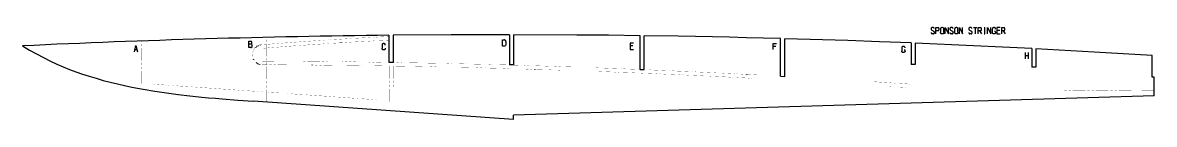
# Model space of a CAD drawing. Header units: inches. Extents: x 12 to 93.9, y 0.3 to 63.4.
# Drawn here: x 28.88 to 62.65, y 37.88 to 40.62 of the extents above; entities that cross this region are included whole.
import ezdxf

# ---------------------------------------------------------------- set-up
doc = ezdxf.new("R2010")
doc.units = ezdxf.units.IN
doc.header["$MEASUREMENT"] = 0

msp = doc.modelspace()

# ---------------------------------------------------------------- hatches: boundary and pattern name
at = {"transparency": 33554559}
for points in [[(36.963, 40.18), (36.963, 40.175), (37.076, 40.184), (37.076, 40.185), (37.075, 40.189)], [(37.136, 40.192), (37.136, 40.19), (37.138, 40.187), (37.2, 40.192), (37.2, 40.197)], [(37.438, 40.214), (37.438, 40.209), (37.76, 40.23), (37.76, 40.232), (37.758, 40.235)], [(37.82, 40.239), (37.821, 40.237), (37.821, 40.234), (37.885, 40.239), (37.883, 40.24), (37.883, 40.244)], [(38.628, 40.289), (38.63, 40.287), (38.63, 40.284), (38.693, 40.289), (38.691, 40.29), (38.691, 40.294)], [(38.628, 40.182), (38.63, 40.179), (38.63, 40.177), (38.693, 40.18), (38.691, 40.182), (38.691, 40.185)], [(38.751, 40.297), (38.751, 40.294), (38.753, 40.292), (38.861, 40.299), (38.861, 40.304)], [(38.751, 40.189), (38.751, 40.187), (38.753, 40.184), (38.868, 40.19), (38.868, 40.195)], [(39.313, 40.22), (39.313, 40.215), (39.34, 40.217), (39.34, 40.219), (39.338, 40.222)], [(39.338, 40.222), (39.34, 40.219), (39.34, 40.217), (39.376, 40.219), (39.376, 40.224)], [(35.746, 39.877), (35.751, 39.877), (35.758, 39.897), (35.755, 39.899), (35.753, 39.899)], [(35.753, 39.899), (35.755, 39.899), (35.758, 39.897), (35.766, 39.919), (35.763, 39.92), (35.761, 39.92)], [(35.761, 39.922), (35.763, 39.92), (35.766, 39.919), (35.775, 39.94), (35.773, 39.942), (35.771, 39.942)], [(35.771, 39.944), (35.773, 39.942), (35.775, 39.94), (35.786, 39.96), (35.785, 39.962), (35.783, 39.964)], [(35.783, 39.964), (35.785, 39.962), (35.786, 39.96), (35.8, 39.98), (35.798, 39.982), (35.796, 39.984)], [(35.796, 39.984), (35.798, 39.982), (35.8, 39.98), (35.815, 39.999), (35.813, 40), (35.81, 40.002)], [(35.81, 40.002), (35.813, 40), (35.815, 39.999), (35.83, 40.015), (35.828, 40.017), (35.826, 40.019)], [(35.826, 40.019), (35.828, 40.017), (35.83, 40.015), (35.846, 40.032), (35.845, 40.034), (35.843, 40.035)], [(35.845, 40.035), (35.845, 40.034), (35.846, 40.032), (35.865, 40.047), (35.865, 40.049), (35.863, 40.05)], [(35.863, 40.05), (35.865, 40.049), (35.865, 40.045), (35.885, 40.059), (35.883, 40.062), (35.881, 40.064)], [(35.881, 40.064), (35.883, 40.062), (35.885, 40.059), (35.905, 40.07), (35.905, 40.074), (35.903, 40.075)], [(35.903, 40.075), (35.905, 40.074), (35.905, 40.07), (35.926, 40.08), (35.925, 40.082), (35.925, 40.085)], [(35.925, 40.085), (35.925, 40.082), (35.926, 40.08), (35.948, 40.089), (35.948, 40.09), (35.946, 40.094)], [(35.946, 40.094), (35.948, 40.09), (35.948, 40.089), (35.971, 40.095), (35.97, 40.097), (35.97, 40.1)], [(35.993, 40.104), (35.993, 40.099), (36.02, 40.102), (36.018, 40.105), (36.018, 40.107)], [(36.018, 40.107), (36.018, 40.105), (36.02, 40.102), (36.393, 40.132), (36.393, 40.137)], [(36.455, 40.14), (36.455, 40.135), (36.518, 40.14), (36.518, 40.144), (36.516, 40.145)], [(36.455, 40.032), (36.455, 40.027), (36.518, 40.032), (36.518, 40.035), (36.516, 40.037)], [(36.578, 40.15), (36.578, 40.149), (36.58, 40.145), (36.641, 40.15), (36.641, 40.155)], [(36.578, 40.042), (36.578, 40.04), (36.58, 40.037), (36.641, 40.042), (36.641, 40.047)], [(36.701, 40.052), (36.701, 40.047), (36.983, 40.069), (36.983, 40.07), (36.981, 40.074)], [(36.981, 40.074), (36.983, 40.07), (36.983, 40.069), (37.076, 40.075), (37.076, 40.077), (37.075, 40.08)], [(37.136, 40.084), (37.136, 40.082), (37.138, 40.079), (37.2, 40.084), (37.2, 40.089)], [(37.453, 40.107), (37.453, 40.102), (37.76, 40.122), (37.76, 40.125), (37.758, 40.127)], [(37.82, 40.13), (37.821, 40.129), (37.821, 40.125), (37.885, 40.13), (37.883, 40.134), (37.883, 40.135)], [(35.743, 39.754), (35.745, 39.755), (35.748, 39.755), (35.746, 39.759), (35.741, 39.759)], [(35.761, 39.69), (35.763, 39.69), (35.766, 39.692), (35.765, 39.697), (35.763, 39.695), (35.76, 39.694)], [(35.771, 39.669), (35.773, 39.67), (35.776, 39.67), (35.766, 39.692), (35.763, 39.69), (35.761, 39.69)], [(35.783, 39.649), (35.785, 39.649), (35.788, 39.65), (35.776, 39.67), (35.773, 39.67), (35.771, 39.669)], [(35.79, 39.639), (35.791, 39.639), (35.793, 39.64), (35.788, 39.65), (35.785, 39.649), (35.783, 39.647)], [(35.845, 39.575), (35.846, 39.579), (35.848, 39.58), (35.833, 39.594), (35.831, 39.592), (35.83, 39.59)], [(35.863, 39.562), (35.865, 39.564), (35.866, 39.565), (35.848, 39.58), (35.846, 39.579), (35.845, 39.575)], [(35.883, 39.549), (35.885, 39.55), (35.886, 39.552), (35.866, 39.565), (35.865, 39.564), (35.863, 39.562)], [(35.903, 39.537), (35.905, 39.539), (35.906, 39.54), (35.886, 39.552), (35.885, 39.55), (35.883, 39.549)], [(35.925, 39.527), (35.926, 39.529), (35.928, 39.532), (35.906, 39.542), (35.905, 39.539), (35.903, 39.537)], [(35.948, 39.519), (35.948, 39.52), (35.95, 39.524), (35.926, 39.532), (35.926, 39.529), (35.925, 39.527)], [(35.97, 39.512), (35.971, 39.515), (35.971, 39.517), (35.95, 39.524), (35.948, 39.52), (35.948, 39.519)], [(35.993, 39.507), (35.995, 39.51), (35.995, 39.512), (35.971, 39.517), (35.971, 39.512)], [(37.178, 39.502), (37.178, 39.497), (37.515, 39.495), (37.516, 39.499), (37.516, 39.5)], [(37.178, 39.502), (37.178, 39.497), (37.515, 39.495), (37.516, 39.499), (37.516, 39.5)], [(37.516, 39.5), (37.516, 39.499), (37.515, 39.495), (37.553, 39.495), (37.553, 39.5)], [(37.516, 39.5), (37.516, 39.499), (37.515, 39.495), (37.553, 39.495), (37.553, 39.5)], [(40.603, 39.459), (40.603, 39.454), (40.976, 39.447), (40.978, 39.45), (40.978, 39.452)], [(40.603, 39.459), (40.603, 39.454), (40.976, 39.447), (40.978, 39.45), (40.978, 39.452)], [(41.04, 39.45), (41.038, 39.449), (41.038, 39.445), (41.101, 39.445), (41.101, 39.447), (41.103, 39.45)], [(41.04, 39.45), (41.038, 39.449), (41.038, 39.445), (41.101, 39.445), (41.101, 39.447), (41.103, 39.45)], [(41.165, 39.449), (41.163, 39.445), (41.163, 39.444), (41.211, 39.442), (41.211, 39.447)], [(41.165, 39.449), (41.163, 39.445), (41.163, 39.444), (41.211, 39.442), (41.211, 39.447)], [(41.211, 39.447), (41.211, 39.442), (41.226, 39.442), (41.226, 39.445), (41.228, 39.447)], [(41.211, 39.447), (41.211, 39.442), (41.226, 39.442), (41.226, 39.445), (41.228, 39.447)], [(45.31, 39.444), (45.31, 39.439), (45.372, 39.437), (45.373, 39.439), (45.373, 39.442)], [(46.08, 39.309), (46.08, 39.304), (46.382, 39.292), (46.383, 39.295), (46.383, 39.297)], [(46.08, 39.309), (46.08, 39.304), (46.382, 39.292), (46.383, 39.295), (46.383, 39.297)], [(46.383, 39.297), (46.383, 39.295), (46.382, 39.292), (46.455, 39.289), (46.455, 39.294)], [(46.383, 39.297), (46.383, 39.295), (46.382, 39.292), (46.455, 39.289), (46.455, 39.294)], [(48.385, 39.322), (48.385, 39.317), (48.44, 39.315), (48.44, 39.317), (48.442, 39.32)], [(48.442, 39.32), (48.44, 39.317), (48.44, 39.315), (48.758, 39.3), (48.76, 39.304), (48.76, 39.305)], [(48.822, 39.304), (48.822, 39.3), (48.82, 39.299), (48.883, 39.295), (48.883, 39.297), (48.885, 39.3)], [(49.255, 39.175), (49.255, 39.172), (49.253, 39.17), (49.317, 39.167), (49.318, 39.169), (49.318, 39.172)], [(49.255, 39.175), (49.255, 39.172), (49.253, 39.17), (49.317, 39.167), (49.318, 39.169), (49.318, 39.172)], [(49.38, 39.169), (49.378, 39.167), (49.378, 39.164), (49.442, 39.16), (49.442, 39.165)], [(49.38, 39.169), (49.378, 39.167), (49.378, 39.164), (49.442, 39.16), (49.442, 39.165)], [(50.19, 39.237), (50.19, 39.235), (50.188, 39.232), (50.252, 39.229), (50.253, 39.232), (50.253, 39.234)], [(50.315, 39.23), (50.313, 39.229), (50.313, 39.225), (50.377, 39.222), (50.377, 39.227)], [(50.478, 39.222), (50.478, 39.22), (50.477, 39.217), (50.812, 39.2), (50.812, 39.205)], [(32.676, 38.937), (32.676, 38.932), (32.738, 38.929), (32.739, 38.93), (32.739, 38.932)], [(32.799, 38.929), (32.798, 38.925), (32.798, 38.924), (33.173, 38.897), (33.173, 38.902)], [(33.359, 38.889), (33.359, 38.884), (33.421, 38.88), (33.423, 38.882), (33.423, 38.885)], [(33.483, 38.88), (33.481, 38.879), (33.481, 38.875), (33.856, 38.85), (33.856, 38.855)], [(34.043, 38.842), (34.043, 38.837), (34.105, 38.832), (34.106, 38.835), (34.106, 38.837)], [(34.166, 38.834), (34.165, 38.83), (34.165, 38.829), (34.54, 38.802), (34.54, 38.807)], [(50.623, 39.107), (50.623, 39.104), (50.622, 39.102), (50.685, 39.099), (50.685, 39.1), (50.687, 39.104)], [(50.623, 39.107), (50.623, 39.104), (50.622, 39.102), (50.685, 39.099), (50.685, 39.1), (50.687, 39.104)], [(54.298, 39.002), (54.297, 38.999), (54.297, 38.997), (54.672, 38.972), (54.672, 38.977)], [(34.726, 38.794), (34.726, 38.789), (34.788, 38.784), (34.79, 38.787), (34.79, 38.789)], [(34.85, 38.785), (34.848, 38.782), (34.848, 38.78), (35.223, 38.754), (35.223, 38.759)], [(35.41, 38.745), (35.41, 38.74), (35.471, 38.737), (35.473, 38.739), (35.473, 38.742)], [(35.533, 38.737), (35.531, 38.735), (35.531, 38.732), (35.906, 38.707), (35.906, 38.712)], [(36.093, 38.699), (36.093, 38.694), (36.155, 38.689), (36.156, 38.692), (36.156, 38.694)], [(36.216, 38.69), (36.215, 38.687), (36.215, 38.685), (36.59, 38.659), (36.59, 38.664)], [(36.776, 38.65), (36.776, 38.645), (36.838, 38.64), (36.84, 38.644), (36.84, 38.645)], [(36.9, 38.642), (36.898, 38.639), (36.898, 38.637), (37.273, 38.61), (37.273, 38.615)], [(37.46, 38.602), (37.46, 38.597), (37.521, 38.594), (37.523, 38.595), (37.523, 38.599)], [(37.583, 38.594), (37.581, 38.592), (37.581, 38.589), (37.956, 38.564), (37.956, 38.569)], [(38.143, 38.555), (38.143, 38.55), (38.205, 38.545), (38.206, 38.549), (38.206, 38.55)], [(38.266, 38.547), (38.265, 38.544), (38.265, 38.542), (38.64, 38.515), (38.64, 38.52)], [(38.826, 38.507), (38.826, 38.502), (38.888, 38.497), (38.89, 38.5), (38.89, 38.502)], [(38.95, 38.499), (38.948, 38.495), (38.948, 38.494), (39.323, 38.467), (39.323, 38.472)], [(39.51, 38.459), (39.51, 38.454), (39.571, 38.45), (39.573, 38.452), (39.573, 38.455)]]:
    msp.add_hatch(color=7, dxfattribs=at).paths.add_polyline_path(points)

# ---------------------------------------------------------------- linework, layer by layer
msp.add_line((51.495, 39.165), (51.62, 39.159))
at = {"color": 7, "lineweight": -3}
for points in [[(55.99, 40.597), (55.987, 40.585)], [(55.987, 40.585), (55.987, 40.57)], [(55.987, 40.57), (55.99, 40.557), (55.997, 40.547), (56.007, 40.54)], [(56.05, 40.617), (56.017, 40.617), (56.005, 40.615), (55.997, 40.609), (55.99, 40.597)], [(56.007, 40.54), (56.065, 40.512)], [(56.077, 40.6), (56.069, 40.61), (56.06, 40.615), (56.05, 40.617)], [(56.082, 40.589), (56.077, 40.6)], [(56.127, 40.617), (56.19, 40.617)], [(56.127, 40.43), (56.127, 40.617)], [(56.19, 40.524), (56.127, 40.524)], [(56.202, 40.614), (56.19, 40.617)], [(56.19, 40.524), (56.202, 40.527)], [(56.213, 40.607), (56.202, 40.614)], [(56.202, 40.527), (56.213, 40.534)], [(56.22, 40.594), (56.213, 40.607)], [(56.213, 40.534), (56.22, 40.547)], [(56.224, 40.579), (56.22, 40.594)], [(56.22, 40.547), (56.224, 40.562)], [(56.224, 40.562), (56.224, 40.579)], [(56.269, 40.585), (56.267, 40.57)], [(56.267, 40.57), (56.267, 40.477)], [(56.273, 40.597), (56.269, 40.585)], [(56.28, 40.609), (56.273, 40.597)], [(56.29, 40.614), (56.28, 40.609)], [(56.302, 40.617), (56.29, 40.614)], [(56.33, 40.617), (56.302, 40.617)], [(56.342, 40.614), (56.33, 40.617)], [(56.352, 40.609), (56.342, 40.614)], [(56.359, 40.597), (56.352, 40.609)], [(56.363, 40.585), (56.359, 40.597)], [(56.365, 40.57), (56.363, 40.585)], [(56.365, 40.477), (56.365, 40.57)], [(56.407, 40.617), (56.505, 40.43)], [(56.407, 40.43), (56.407, 40.617)], [(56.505, 40.43), (56.505, 40.617)], [(56.552, 40.597), (56.548, 40.585)], [(56.548, 40.585), (56.548, 40.57)], [(56.548, 40.57), (56.552, 40.557), (56.558, 40.547), (56.569, 40.54)], [(56.612, 40.617), (56.578, 40.617), (56.567, 40.615), (56.558, 40.609), (56.552, 40.597)], [(56.569, 40.54), (56.627, 40.512)], [(56.638, 40.6), (56.63, 40.61), (56.622, 40.615), (56.612, 40.617)], [(56.644, 40.589), (56.638, 40.6)], [(56.69, 40.585), (56.689, 40.57)], [(56.689, 40.57), (56.689, 40.477)], [(56.695, 40.597), (56.69, 40.585)], [(56.702, 40.609), (56.695, 40.597)], [(56.712, 40.614), (56.702, 40.609)], [(56.724, 40.617), (56.712, 40.614)], [(56.752, 40.617), (56.724, 40.617)], [(56.764, 40.614), (56.752, 40.617)], [(56.773, 40.609), (56.764, 40.614)], [(56.78, 40.597), (56.773, 40.609)], [(56.785, 40.585), (56.78, 40.597)], [(56.787, 40.57), (56.785, 40.585)], [(56.787, 40.477), (56.787, 40.57)], [(56.829, 40.617), (56.927, 40.43)], [(56.829, 40.43), (56.829, 40.617)], [(56.927, 40.43), (56.927, 40.617)], [(57.114, 40.597), (57.11, 40.585)], [(57.11, 40.585), (57.11, 40.57)], [(57.11, 40.57), (57.114, 40.557), (57.12, 40.547), (57.13, 40.54)], [(57.174, 40.617), (57.14, 40.617), (57.129, 40.615), (57.12, 40.609), (57.114, 40.597)], [(57.13, 40.54), (57.189, 40.512)], [(57.2, 40.6), (57.192, 40.61), (57.183, 40.615), (57.174, 40.617)], [(57.205, 40.589), (57.2, 40.6)], [(57.25, 40.617), (57.348, 40.617)], [(57.3, 40.617), (57.3, 40.43)], [(57.39, 40.43), (57.39, 40.617), (57.454, 40.617)], [(57.454, 40.524), (57.39, 40.524)], [(57.43, 40.524), (57.489, 40.43)], [(57.467, 40.614), (57.454, 40.617)], [(57.454, 40.524), (57.467, 40.527)], [(57.477, 40.607), (57.467, 40.614)], [(57.467, 40.527), (57.477, 40.534)], [(57.485, 40.594), (57.477, 40.607)], [(57.477, 40.534), (57.485, 40.547)], [(57.489, 40.579), (57.485, 40.594)], [(57.485, 40.547), (57.489, 40.562)], [(57.489, 40.562), (57.489, 40.579)], [(57.572, 40.617), (57.589, 40.617)], [(57.58, 40.617), (57.58, 40.43)], [(57.672, 40.617), (57.77, 40.43)], [(57.672, 40.43), (57.672, 40.617)], [(57.77, 40.43), (57.77, 40.617)], [(57.814, 40.585), (57.812, 40.57)], [(57.812, 40.57), (57.812, 40.477)], [(57.818, 40.597), (57.814, 40.585)], [(57.825, 40.609), (57.818, 40.597)], [(57.835, 40.614), (57.825, 40.609)], [(57.847, 40.617), (57.835, 40.614)], [(57.875, 40.617), (57.847, 40.617)], [(57.887, 40.614), (57.875, 40.617)], [(57.897, 40.609), (57.887, 40.614)], [(57.904, 40.597), (57.897, 40.609)], [(57.908, 40.585), (57.904, 40.597)], [(57.91, 40.57), (57.908, 40.585)], [(57.952, 40.617), (57.952, 40.43)], [(58.05, 40.617), (57.952, 40.617)], [(58.037, 40.535), (57.952, 40.535)], [(58.093, 40.43), (58.093, 40.617), (58.157, 40.617)], [(58.157, 40.524), (58.093, 40.524)], [(58.132, 40.524), (58.192, 40.43)], [(58.168, 40.614), (58.157, 40.617)], [(58.157, 40.524), (58.168, 40.527)], [(58.179, 40.607), (58.168, 40.614)], [(58.168, 40.527), (58.179, 40.534)], [(58.187, 40.594), (58.179, 40.607)], [(58.179, 40.534), (58.187, 40.547)], [(58.19, 40.579), (58.187, 40.594)], [(58.187, 40.547), (58.19, 40.562)], [(58.19, 40.562), (58.19, 40.579)], [(35.635, 40.207), (35.693, 40.207)], [(35.635, 40.019), (35.635, 40.207)], [(35.703, 40.204), (35.693, 40.207)], [(35.713, 40.197), (35.703, 40.204)], [(35.72, 40.185), (35.713, 40.197)], [(35.723, 40.172), (35.72, 40.185)], [(39.811, 40.387), (39.811, 39.579)], [(43.406, 40.404), (42.538, 40.404), (41.67, 40.4), (39.935, 40.387)], [(39.935, 40.387), (39.935, 39.579)], [(43.2, 40.252), (43.263, 40.252)], [(43.2, 40.065), (43.2, 40.252)], [(43.273, 40.25), (43.263, 40.252)], [(43.283, 40.244), (43.273, 40.25)], [(43.291, 40.234), (43.283, 40.244)], [(43.296, 40.22), (43.291, 40.234)], [(43.298, 40.205), (43.296, 40.22)], [(43.298, 40.205), (43.298, 40.112)], [(43.406, 40.404), (43.406, 39.5)], [(47.302, 40.375), (46.358, 40.387), (45.413, 40.395), (43.531, 40.404)], [(43.531, 40.404), (43.531, 39.5)], [(47.302, 39.367), (47.302, 40.375)], [(51.495, 40.289), (50.987, 40.302), (50.478, 40.315), (49.97, 40.327), (49.462, 40.339), (48.953, 40.349), (48.445, 40.357), (47.427, 40.374)], [(47.427, 39.362), (47.427, 40.374)], [(51.495, 39.165), (51.495, 40.289)], [(55.39, 40.157), (54.449, 40.194), (53.505, 40.227), (51.62, 40.285)], [(51.62, 39.159), (51.62, 40.285)], [(55.987, 40.472), (55.989, 40.459), (55.994, 40.447), (56.002, 40.437), (56.01, 40.432), (56.022, 40.43)], [(56.055, 40.43), (56.022, 40.43)], [(56.055, 40.43), (56.065, 40.432), (56.073, 40.439), (56.082, 40.45), (56.085, 40.464)], [(56.085, 40.48), (56.082, 40.494), (56.073, 40.504), (56.065, 40.512)], [(56.085, 40.464), (56.085, 40.48)], [(56.269, 40.462), (56.267, 40.477)], [(56.273, 40.45), (56.269, 40.462)], [(56.28, 40.439), (56.273, 40.45)], [(56.29, 40.434), (56.28, 40.439)], [(56.302, 40.43), (56.29, 40.434)], [(56.33, 40.43), (56.302, 40.43)], [(56.342, 40.434), (56.33, 40.43)], [(56.352, 40.439), (56.342, 40.434)], [(56.359, 40.45), (56.352, 40.439)], [(56.363, 40.462), (56.359, 40.45)], [(56.365, 40.477), (56.363, 40.462)], [(56.548, 40.472), (56.55, 40.459), (56.555, 40.447), (56.563, 40.437), (56.572, 40.432), (56.584, 40.43)], [(56.617, 40.43), (56.584, 40.43)], [(56.617, 40.43), (56.627, 40.432), (56.635, 40.439), (56.644, 40.45), (56.647, 40.464)], [(56.647, 40.48), (56.644, 40.494), (56.635, 40.504), (56.627, 40.512)], [(56.647, 40.464), (56.647, 40.48)], [(56.69, 40.462), (56.689, 40.477)], [(56.695, 40.45), (56.69, 40.462)], [(56.702, 40.439), (56.695, 40.45)], [(56.712, 40.434), (56.702, 40.439)], [(56.724, 40.43), (56.712, 40.434)], [(56.752, 40.43), (56.724, 40.43)], [(56.764, 40.434), (56.752, 40.43)], [(56.773, 40.439), (56.764, 40.434)], [(56.78, 40.45), (56.773, 40.439)], [(56.785, 40.462), (56.78, 40.45)], [(56.787, 40.477), (56.785, 40.462)], [(57.11, 40.472), (57.112, 40.459), (57.119, 40.447), (57.125, 40.437), (57.135, 40.432), (57.145, 40.43)], [(57.179, 40.43), (57.145, 40.43)], [(57.179, 40.43), (57.189, 40.432), (57.197, 40.439), (57.205, 40.45), (57.209, 40.464)], [(57.209, 40.48), (57.205, 40.494), (57.197, 40.504), (57.189, 40.512)], [(57.209, 40.464), (57.209, 40.48)], [(57.572, 40.43), (57.589, 40.43)], [(57.814, 40.462), (57.812, 40.477)], [(57.818, 40.45), (57.814, 40.462)], [(57.825, 40.439), (57.818, 40.45)], [(57.835, 40.434), (57.825, 40.439)], [(57.847, 40.43), (57.835, 40.434)], [(57.875, 40.43), (57.847, 40.43)], [(57.887, 40.434), (57.875, 40.43)], [(57.91, 40.5), (57.878, 40.5)], [(57.897, 40.439), (57.887, 40.434)], [(57.904, 40.45), (57.897, 40.439)], [(57.908, 40.462), (57.904, 40.45)], [(57.91, 40.477), (57.908, 40.462)], [(57.91, 40.477), (57.91, 40.5)], [(57.952, 40.43), (58.05, 40.43)], [(28.883, 40.072), (29.086, 39.947), (29.293, 39.83), (29.503, 39.719), (29.716, 39.614), (29.903, 39.529), (30.091, 39.447), (30.281, 39.37), (30.474, 39.299), (30.668, 39.23), (30.864, 39.165), (31.073, 39.102), (31.284, 39.042), (31.496, 38.987), (31.709, 38.934), (31.926, 38.885), (32.143, 38.839), (32.483, 38.775), (32.828, 38.717), (33.173, 38.665), (33.523, 38.62), (33.873, 38.579), (34.225, 38.542), (34.428, 38.524), (34.633, 38.505), (34.838, 38.489), (35.303, 38.452), (35.768, 38.419)], [(32.216, 39.895), (32.264, 40.084), (32.314, 39.895)], [(32.299, 39.952), (32.231, 39.952)], [(35.693, 40.124), (35.635, 40.124)], [(35.693, 40.019), (35.635, 40.019)], [(35.693, 40.124), (35.703, 40.129)], [(35.706, 40.12), (35.693, 40.124)], [(35.693, 40.019), (35.706, 40.022)], [(35.703, 40.129), (35.713, 40.135)], [(35.718, 40.112), (35.706, 40.12)], [(35.706, 40.022), (35.718, 40.03)], [(35.713, 40.135), (35.72, 40.145)], [(35.728, 40.097), (35.718, 40.112)], [(35.718, 40.03), (35.728, 40.045)], [(35.72, 40.145), (35.723, 40.159)], [(35.723, 40.159), (35.723, 40.172)], [(35.731, 40.08), (35.728, 40.097)], [(35.728, 40.045), (35.731, 40.062)], [(35.731, 40.062), (35.731, 40.08)], [(39.606, 40.105), (39.605, 40.092)], [(39.605, 40.092), (39.605, 39.999)], [(39.606, 39.984), (39.605, 39.999)], [(39.611, 40.119), (39.606, 40.105)], [(39.611, 39.97), (39.606, 39.984)], [(39.618, 40.129), (39.611, 40.119)], [(39.618, 39.96), (39.611, 39.97)], [(39.628, 40.135), (39.618, 40.129)], [(39.628, 39.954), (39.618, 39.96)], [(39.638, 40.139), (39.628, 40.135)], [(39.638, 39.952), (39.628, 39.954)], [(39.67, 40.139), (39.638, 40.139)], [(39.67, 39.952), (39.638, 39.952)], [(39.68, 40.135), (39.67, 40.139)], [(39.68, 39.954), (39.67, 39.952)], [(39.69, 40.129), (39.68, 40.135)], [(39.69, 39.96), (39.68, 39.954)], [(39.696, 40.119), (39.69, 40.129)], [(39.696, 39.97), (39.69, 39.96)], [(39.701, 40.105), (39.696, 40.119)], [(39.701, 39.984), (39.696, 39.97)], [(39.703, 40.092), (39.701, 40.105)], [(39.703, 39.999), (39.701, 39.984)], [(43.263, 40.065), (43.2, 40.065)], [(43.273, 40.067), (43.263, 40.065)], [(43.283, 40.074), (43.273, 40.067)], [(43.291, 40.084), (43.283, 40.074)], [(43.296, 40.099), (43.291, 40.084)], [(43.298, 40.112), (43.296, 40.099)], [(47.008, 40.155), (47.008, 39.967)], [(47.107, 40.155), (47.008, 40.155)], [(47.092, 40.074), (47.008, 40.074)], [(47.008, 39.967), (47.107, 39.967)], [(51.272, 40.145), (51.37, 40.145)], [(51.272, 39.959), (51.272, 40.145)], [(51.272, 40.064), (51.355, 40.064)], [(55.114, 40.022), (55.112, 40.009)], [(55.112, 40.009), (55.112, 39.915)], [(55.114, 39.9), (55.112, 39.915)], [(55.118, 40.035), (55.114, 40.022)], [(55.118, 39.889), (55.114, 39.9)], [(55.125, 40.047), (55.118, 40.035)], [(55.125, 39.877), (55.118, 39.889)], [(55.135, 40.052), (55.125, 40.047)], [(55.135, 39.872), (55.125, 39.877)], [(55.147, 40.055), (55.135, 40.052)], [(55.147, 39.869), (55.135, 39.872)], [(55.175, 40.055), (55.147, 40.055)], [(55.175, 39.869), (55.147, 39.869)], [(55.189, 40.052), (55.175, 40.055)], [(55.189, 39.872), (55.175, 39.869)], [(55.21, 39.939), (55.178, 39.939)], [(55.197, 40.047), (55.189, 40.052)], [(55.197, 39.877), (55.189, 39.872)], [(55.205, 40.035), (55.197, 40.047)], [(55.205, 39.889), (55.197, 39.877)], [(55.208, 40.022), (55.205, 40.035)], [(55.208, 39.9), (55.205, 39.889)], [(55.21, 40.009), (55.208, 40.022)], [(55.21, 39.915), (55.208, 39.9)], [(55.21, 39.915), (55.21, 39.939)], [(55.39, 40.157), (55.39, 39.517)], [(58.987, 39.99), (58.119, 40.034), (57.252, 40.075), (55.515, 40.152)], [(55.515, 40.152), (55.515, 39.517)], [(58.795, 39.869), (58.795, 39.68)], [(58.894, 39.68), (58.894, 39.869)], [(58.987, 39.99), (58.987, 39.432)], [(62.582, 39.782), (61.714, 39.835), (60.847, 39.887), (59.112, 39.984)], [(59.112, 39.984), (59.112, 39.432)], [(39.935, 39.579), (39.811, 39.579)], [(55.515, 39.517), (55.39, 39.517)], [(58.894, 39.775), (58.795, 39.775)], [(62.582, 39.134), (62.582, 39.782)], [(43.531, 39.5), (43.406, 39.5)], [(47.302, 39.367), (47.427, 39.362)], [(59.112, 39.432), (58.987, 39.432)], [(62.644, 39.134), (62.582, 39.134)], [(62.644, 38.58), (62.644, 39.134)], [(62.644, 38.58), (43.531, 37.997)], [(43.531, 37.875), (35.768, 38.419)], [(43.531, 37.875), (43.531, 37.997)]]:
    msp.add_lwpolyline(points, dxfattribs=at)
for points in [[(36.963, 40.18), (36.963, 40.177)], [(37.438, 40.214), (37.438, 40.21)], [(38.386, 40.275), (38.386, 40.272)], [(38.861, 40.304), (38.861, 40.3)], [(38.868, 40.195), (38.868, 40.194)], [(39.336, 40.329), (39.336, 40.327)], [(39.338, 40.222), (39.338, 40.222), (39.34, 40.219)], [(35.753, 39.899), (35.755, 39.899)], [(35.783, 39.964), (35.783, 39.964), (35.785, 39.962)], [(35.796, 39.984), (35.796, 39.984), (35.798, 39.982)], [(35.81, 40.002), (35.81, 40.002), (35.813, 40)], [(35.826, 40.019), (35.826, 40.019), (35.828, 40.017)], [(35.863, 40.05), (35.863, 40.05), (35.865, 40.049)], [(35.881, 40.064), (35.881, 40.064), (35.883, 40.062)], [(35.903, 40.075), (35.903, 40.075), (35.905, 40.074)], [(35.925, 40.085), (35.925, 40.082)], [(35.946, 40.094), (35.946, 40.094), (35.948, 40.09)], [(35.97, 40.1), (35.97, 40.097)], [(35.993, 40.104), (35.993, 40.102)], [(36.981, 40.074), (36.981, 40.074), (36.983, 40.07)], [(37.453, 40.107), (37.453, 40.104)], [(38.396, 40.167), (38.396, 40.165)], [(35.738, 39.805), (35.741, 39.805)], [(35.74, 39.782), (35.741, 39.782)], [(35.741, 39.759), (35.745, 39.759)], [(35.761, 39.69), (35.763, 39.69)], [(35.771, 39.669), (35.771, 39.669), (35.773, 39.67)], [(35.845, 39.575), (35.845, 39.575), (35.846, 39.579)], [(35.863, 39.562), (35.863, 39.562), (35.865, 39.564)], [(35.883, 39.549), (35.883, 39.549), (35.885, 39.55)], [(35.903, 39.537), (35.903, 39.537), (35.905, 39.539)], [(35.925, 39.527), (35.925, 39.527), (35.926, 39.529)], [(35.948, 39.519), (35.948, 39.52)], [(38.866, 39.594), (38.866, 39.592)], [(41.67, 39.545), (41.67, 39.544)], [(42.538, 39.525), (42.538, 39.524)], [(37.516, 39.5), (37.516, 39.499)], [(37.516, 39.5), (37.516, 39.499)], [(38.993, 39.485), (38.993, 39.482)], [(38.993, 39.485), (38.993, 39.482)], [(41.211, 39.447), (41.211, 39.445)], [(41.211, 39.447), (41.211, 39.445)], [(42.688, 39.414), (42.688, 39.412)], [(42.688, 39.414), (42.688, 39.412)], [(43.428, 39.394), (43.428, 39.392)], [(43.428, 39.394), (43.428, 39.392)], [(44.167, 39.372), (44.167, 39.37)], [(44.167, 39.372), (44.167, 39.37)], [(44.905, 39.349), (44.905, 39.347)], [(44.905, 39.349), (44.905, 39.347)], [(46.358, 39.405), (46.358, 39.404)], [(46.383, 39.297), (46.383, 39.295)], [(46.383, 39.297), (46.383, 39.295)], [(47.122, 39.269), (47.122, 39.265)], [(47.122, 39.269), (47.122, 39.265)], [(48.442, 39.32), (48.442, 39.32), (48.44, 39.317)], [(48.598, 39.205), (48.598, 39.202)], [(48.598, 39.205), (48.598, 39.202)], [(48.95, 39.295), (48.95, 39.297), (48.95, 39.297)], [(49.968, 39.249), (49.968, 39.245)], [(50.478, 39.222), (50.478, 39.22)], [(50.075, 39.135), (50.075, 39.132)], [(50.075, 39.135), (50.075, 39.132)]]:
    msp.add_lwpolyline(points, close=True, dxfattribs=at)
msp.add_arc((43.089, -263.058), 303.462, 90.61879, 92.68317, dxfattribs=at)
at = {"color": 7, "lineweight": -3, "transparency": 33554559}
for points in [[(32.431, 40.224), (32.426, 40.224), (32.431, 40.189), (32.426, 40.189)], [(32.554, 40.224), (32.549, 40.224), (32.554, 40.189), (32.549, 40.189)], [(36.026, 40.327), (36.021, 40.327), (36.026, 40.322), (36.021, 40.322)], [(36.026, 40.26), (36.021, 40.26), (36.026, 40.197), (36.021, 40.197)], [(36.151, 40.327), (36.146, 40.327), (36.151, 40.322), (36.146, 40.322)], [(36.151, 40.26), (36.146, 40.26), (36.151, 40.197), (36.146, 40.197)], [(36.701, 40.16), (36.701, 40.155), (36.963, 40.18), (36.963, 40.175)], [(37.261, 40.202), (37.261, 40.197), (37.325, 40.205), (37.325, 40.2)], [(37.385, 40.21), (37.385, 40.205), (37.438, 40.214), (37.438, 40.209)], [(37.945, 40.247), (37.945, 40.242), (38.008, 40.252), (38.008, 40.247)], [(38.068, 40.255), (38.068, 40.25), (38.386, 40.275), (38.386, 40.27)], [(38.386, 40.275), (38.386, 40.27), (38.443, 40.279), (38.443, 40.274)], [(38.505, 40.282), (38.505, 40.277), (38.568, 40.285), (38.568, 40.28)], [(38.861, 40.304), (38.861, 40.299), (39.126, 40.317), (39.126, 40.312)], [(38.868, 40.195), (38.868, 40.19), (39.126, 40.21), (39.126, 40.205)], [(39.188, 40.32), (39.188, 40.315), (39.251, 40.325), (39.251, 40.32)], [(39.188, 40.214), (39.188, 40.209), (39.251, 40.217), (39.251, 40.212)], [(39.313, 40.329), (39.313, 40.324), (39.336, 40.329), (39.336, 40.324)], [(39.336, 40.329), (39.336, 40.324), (39.376, 40.332), (39.376, 40.327)], [(39.436, 40.334), (39.436, 40.329), (39.813, 40.354), (39.813, 40.349)], [(39.436, 40.227), (39.436, 40.222), (39.813, 40.245), (39.813, 40.24)], [(32.431, 40.127), (32.426, 40.127), (32.431, 40.064), (32.426, 40.064)], [(32.431, 40.004), (32.426, 40.004), (32.431, 39.629), (32.426, 39.629)], [(32.554, 40.127), (32.549, 40.127), (32.554, 40.064), (32.549, 40.064)], [(32.554, 40.004), (32.549, 40.004), (32.554, 39.629), (32.549, 39.629)], [(35.761, 39.92), (35.761, 39.922), (35.763, 39.92), (35.761, 39.922)], [(35.771, 39.942), (35.771, 39.944), (35.773, 39.942)], [(35.843, 40.035), (35.845, 40.035), (35.845, 40.034)], [(35.97, 40.1), (35.97, 40.095), (35.993, 40.104), (35.993, 40.1)], [(36.013, 40.107), (36.015, 40.102), (36.016, 40.107), (36.016, 40.102)], [(36.026, 40.137), (36.021, 40.137), (36.026, 39.762), (36.021, 39.762)], [(36.038, 40), (36.038, 39.995), (36.393, 40.029), (36.393, 40.024)], [(36.151, 40.137), (36.146, 40.137), (36.151, 39.762), (36.146, 39.762)], [(37.261, 40.094), (37.261, 40.089), (37.325, 40.097), (37.325, 40.092)], [(37.385, 40.102), (37.385, 40.097), (37.453, 40.107), (37.453, 40.102)], [(37.945, 40.139), (37.945, 40.134), (38.008, 40.144), (38.008, 40.139)], [(38.068, 40.147), (38.068, 40.142), (38.396, 40.167), (38.396, 40.162)], [(38.396, 40.167), (38.396, 40.162), (38.443, 40.17), (38.443, 40.165)], [(38.505, 40.174), (38.505, 40.169), (38.568, 40.177), (38.568, 40.172)], [(32.431, 39.567), (32.426, 39.567), (32.431, 39.504), (32.426, 39.504)], [(32.554, 39.567), (32.549, 39.567), (32.554, 39.504), (32.549, 39.504)], [(35.738, 39.805), (35.743, 39.805), (35.738, 39.817), (35.743, 39.817)], [(35.74, 39.782), (35.745, 39.782), (35.738, 39.805), (35.743, 39.805)], [(35.741, 39.759), (35.746, 39.759), (35.74, 39.782), (35.745, 39.782)], [(35.783, 39.647), (35.783, 39.649), (35.785, 39.649)], [(35.971, 39.512), (35.97, 39.512), (35.971, 39.515)], [(35.995, 39.507), (35.993, 39.507), (35.995, 39.51)], [(36.041, 39.504), (36.041, 39.509), (35.995, 39.507), (35.995, 39.512)], [(36.026, 39.7), (36.021, 39.7), (36.026, 39.637), (36.021, 39.637)], [(36.026, 39.575), (36.021, 39.575), (36.026, 39.512), (36.021, 39.512)], [(36.036, 39.509), (36.036, 39.504), (36.183, 39.509), (36.183, 39.504)], [(36.036, 39.509), (36.036, 39.504), (36.183, 39.509), (36.183, 39.504)], [(36.038, 39.617), (36.038, 39.612), (36.386, 39.615), (36.386, 39.61)], [(36.151, 39.7), (36.146, 39.7), (36.151, 39.637), (36.146, 39.637)], [(36.151, 39.575), (36.146, 39.575), (36.151, 39.512), (36.146, 39.512)], [(36.245, 39.509), (36.245, 39.504), (36.308, 39.507), (36.308, 39.502)], [(36.245, 39.509), (36.245, 39.504), (36.308, 39.507), (36.308, 39.502)], [(36.37, 39.507), (36.37, 39.502), (36.433, 39.507), (36.433, 39.502)], [(36.37, 39.507), (36.37, 39.502), (36.433, 39.507), (36.433, 39.502)], [(36.448, 39.614), (36.448, 39.609), (36.511, 39.614), (36.511, 39.609)], [(36.493, 39.507), (36.493, 39.502), (36.868, 39.504), (36.868, 39.499)], [(36.493, 39.507), (36.493, 39.502), (36.868, 39.504), (36.868, 39.499)], [(36.573, 39.614), (36.573, 39.609), (36.636, 39.614), (36.636, 39.609)], [(36.696, 39.612), (36.696, 39.607), (37.071, 39.61), (37.071, 39.605)], [(37.133, 39.61), (37.133, 39.605), (37.196, 39.61), (37.196, 39.605)], [(37.258, 39.609), (37.258, 39.604), (37.321, 39.609), (37.321, 39.604)], [(37.381, 39.609), (37.381, 39.604), (37.756, 39.605), (37.756, 39.6)], [(37.818, 39.605), (37.818, 39.6), (37.881, 39.605), (37.881, 39.6)], [(37.943, 39.605), (37.943, 39.6), (38.006, 39.604), (38.006, 39.599)], [(38.066, 39.604), (38.066, 39.599), (38.441, 39.599), (38.441, 39.594)], [(38.503, 39.599), (38.503, 39.594), (38.566, 39.597), (38.566, 39.592)], [(38.628, 39.597), (38.628, 39.592), (38.691, 39.597), (38.691, 39.592)], [(38.751, 39.595), (38.751, 39.59), (38.866, 39.594), (38.866, 39.589)], [(38.866, 39.594), (38.866, 39.589), (39.126, 39.59), (39.126, 39.585)], [(39.188, 39.59), (39.188, 39.585), (39.251, 39.589), (39.251, 39.584)], [(39.313, 39.589), (39.313, 39.584), (39.376, 39.587), (39.376, 39.582)], [(39.436, 39.587), (39.436, 39.582), (39.813, 39.58), (39.813, 39.575)], [(39.933, 39.579), (39.933, 39.574), (39.981, 39.579), (39.981, 39.574)], [(40.043, 39.577), (40.043, 39.572), (40.106, 39.575), (40.106, 39.57)], [(40.168, 39.575), (40.168, 39.57), (40.231, 39.574), (40.231, 39.569)], [(40.291, 39.572), (40.291, 39.567), (40.666, 39.565), (40.666, 39.56)], [(40.728, 39.564), (40.728, 39.559), (40.791, 39.562), (40.791, 39.557)], [(40.853, 39.562), (40.853, 39.557), (40.916, 39.56), (40.916, 39.555)], [(40.976, 39.559), (40.976, 39.554), (41.351, 39.552), (41.351, 39.547)], [(41.413, 39.55), (41.413, 39.545), (41.476, 39.55), (41.476, 39.545)], [(41.538, 39.549), (41.538, 39.544), (41.601, 39.547), (41.601, 39.542)], [(41.661, 39.545), (41.661, 39.54), (41.67, 39.545), (41.67, 39.54)], [(41.67, 39.545), (41.67, 39.54), (42.036, 39.537), (42.036, 39.532)], [(42.098, 39.535), (42.098, 39.53), (42.161, 39.534), (42.161, 39.529)], [(42.223, 39.534), (42.223, 39.529), (42.286, 39.532), (42.286, 39.527)], [(42.346, 39.53), (42.346, 39.525), (42.538, 39.525), (42.538, 39.52)], [(42.538, 39.525), (42.538, 39.52), (42.721, 39.52), (42.721, 39.515)], [(42.783, 39.519), (42.783, 39.514), (42.846, 39.517), (42.846, 39.512)], [(42.908, 39.515), (42.908, 39.51), (42.971, 39.514), (42.971, 39.509)], [(43.031, 39.512), (43.031, 39.507), (43.408, 39.502), (43.408, 39.497)], [(32.431, 39.442), (32.426, 39.442), (32.431, 39.379), (32.426, 39.379)], [(32.431, 39.319), (32.426, 39.319), (32.431, 38.94), (32.426, 38.94)], [(32.554, 39.442), (32.549, 39.442), (32.554, 39.379), (32.549, 39.379)], [(32.554, 39.319), (32.549, 39.319), (32.554, 38.94), (32.549, 38.94)], [(36.026, 39.452), (36.021, 39.452), (36.026, 39.077), (36.021, 39.077)], [(36.151, 39.452), (36.146, 39.452), (36.151, 39.077), (36.146, 39.077)], [(36.93, 39.504), (36.93, 39.499), (36.993, 39.504), (36.993, 39.499)], [(36.93, 39.504), (36.93, 39.499), (36.993, 39.504), (36.993, 39.499)], [(37.055, 39.504), (37.055, 39.499), (37.118, 39.504), (37.118, 39.499)], [(37.055, 39.504), (37.055, 39.499), (37.118, 39.504), (37.118, 39.499)], [(37.615, 39.5), (37.615, 39.495), (37.678, 39.499), (37.678, 39.494)], [(37.615, 39.5), (37.615, 39.495), (37.678, 39.499), (37.678, 39.494)], [(37.74, 39.499), (37.74, 39.494), (37.803, 39.499), (37.803, 39.494)], [(37.74, 39.499), (37.74, 39.494), (37.803, 39.499), (37.803, 39.494)], [(37.863, 39.497), (37.863, 39.492), (38.238, 39.494), (38.238, 39.489)], [(37.863, 39.497), (37.863, 39.492), (38.238, 39.494), (38.238, 39.489)], [(38.3, 39.494), (38.3, 39.489), (38.363, 39.492), (38.363, 39.487)], [(38.3, 39.494), (38.3, 39.489), (38.363, 39.492), (38.363, 39.487)], [(38.425, 39.492), (38.425, 39.487), (38.488, 39.49), (38.488, 39.485)], [(38.425, 39.492), (38.425, 39.487), (38.488, 39.49), (38.488, 39.485)], [(38.548, 39.49), (38.548, 39.485), (38.923, 39.485), (38.923, 39.48)], [(38.548, 39.49), (38.548, 39.485), (38.923, 39.485), (38.923, 39.48)], [(38.985, 39.485), (38.985, 39.48), (38.993, 39.485), (38.993, 39.48)], [(38.985, 39.485), (38.985, 39.48), (38.993, 39.485), (38.993, 39.48)], [(38.993, 39.485), (38.993, 39.48), (39.048, 39.484), (39.048, 39.479)], [(38.993, 39.485), (38.993, 39.48), (39.048, 39.484), (39.048, 39.479)], [(39.11, 39.484), (39.11, 39.479), (39.173, 39.482), (39.173, 39.477)], [(39.11, 39.484), (39.11, 39.479), (39.173, 39.482), (39.173, 39.477)], [(39.233, 39.482), (39.233, 39.477), (39.608, 39.477), (39.608, 39.472)], [(39.233, 39.482), (39.233, 39.477), (39.608, 39.477), (39.608, 39.472)], [(39.67, 39.475), (39.67, 39.47), (39.733, 39.474), (39.733, 39.469)], [(39.67, 39.475), (39.67, 39.47), (39.733, 39.474), (39.733, 39.469)], [(39.795, 39.474), (39.795, 39.469), (39.858, 39.472), (39.858, 39.467)], [(39.795, 39.474), (39.795, 39.469), (39.858, 39.472), (39.858, 39.467)], [(39.825, 39.095), (39.83, 39.095), (39.825, 39.474), (39.83, 39.474)], [(39.918, 39.472), (39.918, 39.467), (40.293, 39.465), (40.293, 39.46)], [(39.918, 39.472), (39.918, 39.467), (40.293, 39.465), (40.293, 39.46)], [(39.933, 39.094), (39.938, 39.094), (39.933, 39.47), (39.938, 39.47)], [(40.355, 39.464), (40.355, 39.459), (40.418, 39.464), (40.418, 39.459)], [(40.355, 39.464), (40.355, 39.459), (40.418, 39.464), (40.418, 39.459)], [(40.48, 39.462), (40.48, 39.457), (40.543, 39.46), (40.543, 39.455)], [(40.48, 39.462), (40.48, 39.457), (40.543, 39.46), (40.543, 39.455)], [(41.848, 39.434), (41.848, 39.429), (41.911, 39.432), (41.911, 39.427)], [(41.848, 39.434), (41.848, 39.429), (41.911, 39.432), (41.911, 39.427)], [(41.971, 39.43), (41.971, 39.425), (42.346, 39.422), (42.346, 39.417)], [(41.971, 39.43), (41.971, 39.425), (42.346, 39.422), (42.346, 39.417)], [(42.408, 39.42), (42.408, 39.415), (42.471, 39.419), (42.471, 39.414)], [(42.408, 39.42), (42.408, 39.415), (42.471, 39.419), (42.471, 39.414)], [(42.533, 39.417), (42.533, 39.412), (42.596, 39.415), (42.596, 39.41)], [(42.533, 39.417), (42.533, 39.412), (42.596, 39.415), (42.596, 39.41)], [(42.656, 39.415), (42.656, 39.41), (42.688, 39.414), (42.688, 39.409)], [(42.656, 39.415), (42.656, 39.41), (42.688, 39.414), (42.688, 39.409)], [(42.688, 39.414), (42.688, 39.409), (43.031, 39.405), (43.031, 39.4)], [(42.688, 39.414), (42.688, 39.409), (43.031, 39.405), (43.031, 39.4)], [(43.093, 39.404), (43.093, 39.399), (43.156, 39.402), (43.156, 39.397)], [(43.093, 39.404), (43.093, 39.399), (43.156, 39.402), (43.156, 39.397)], [(43.218, 39.4), (43.218, 39.395), (43.281, 39.399), (43.281, 39.394)], [(43.218, 39.4), (43.218, 39.395), (43.281, 39.399), (43.281, 39.394)], [(43.341, 39.397), (43.341, 39.392), (43.428, 39.394), (43.428, 39.389)], [(43.341, 39.397), (43.341, 39.392), (43.428, 39.394), (43.428, 39.389)], [(43.528, 39.499), (43.528, 39.494), (43.878, 39.489), (43.878, 39.484)], [(43.903, 39.38), (43.903, 39.375), (43.966, 39.379), (43.966, 39.374)], [(43.903, 39.38), (43.903, 39.375), (43.966, 39.379), (43.966, 39.374)], [(43.94, 39.487), (43.94, 39.482), (44.003, 39.484), (44.003, 39.479)], [(44.026, 39.377), (44.026, 39.372), (44.167, 39.372), (44.167, 39.367)], [(44.026, 39.377), (44.026, 39.372), (44.167, 39.372), (44.167, 39.367)], [(44.065, 39.482), (44.065, 39.477), (44.128, 39.48), (44.128, 39.475)], [(44.167, 39.372), (44.167, 39.367), (44.401, 39.365), (44.401, 39.36)], [(44.167, 39.372), (44.167, 39.367), (44.401, 39.365), (44.401, 39.36)], [(44.188, 39.479), (44.188, 39.474), (44.563, 39.467), (44.563, 39.462)], [(44.463, 39.364), (44.463, 39.359), (44.526, 39.362), (44.526, 39.357)], [(44.463, 39.364), (44.463, 39.359), (44.526, 39.362), (44.526, 39.357)], [(44.588, 39.359), (44.588, 39.354), (44.652, 39.357), (44.652, 39.352)], [(44.588, 39.359), (44.588, 39.354), (44.652, 39.357), (44.652, 39.352)], [(44.625, 39.465), (44.625, 39.46), (44.688, 39.464), (44.688, 39.459)], [(44.711, 39.355), (44.711, 39.35), (44.905, 39.349), (44.905, 39.344)], [(44.711, 39.355), (44.711, 39.35), (44.905, 39.349), (44.905, 39.344)], [(44.75, 39.46), (44.75, 39.455), (44.813, 39.459), (44.813, 39.454)], [(44.873, 39.457), (44.873, 39.452), (45.248, 39.445), (45.248, 39.44)], [(45.993, 39.419), (45.993, 39.414), (46.057, 39.417), (46.057, 39.412)], [(46.118, 39.415), (46.118, 39.41), (46.182, 39.412), (46.182, 39.407)], [(46.242, 39.41), (46.242, 39.405), (46.358, 39.405), (46.358, 39.4)], [(46.358, 39.405), (46.358, 39.4), (46.617, 39.395), (46.617, 39.39)], [(46.517, 39.292), (46.517, 39.287), (46.58, 39.289), (46.58, 39.284)], [(46.517, 39.292), (46.517, 39.287), (46.58, 39.289), (46.58, 39.284)], [(46.642, 39.287), (46.642, 39.282), (46.705, 39.285), (46.705, 39.28)], [(46.642, 39.287), (46.642, 39.282), (46.705, 39.285), (46.705, 39.28)], [(46.678, 39.394), (46.678, 39.389), (46.742, 39.39), (46.742, 39.385)], [(46.765, 39.282), (46.765, 39.277), (47.122, 39.269), (47.122, 39.264)], [(46.765, 39.282), (46.765, 39.277), (47.122, 39.269), (47.122, 39.264)], [(46.803, 39.389), (46.803, 39.384), (46.867, 39.385), (46.867, 39.38)], [(46.927, 39.384), (46.927, 39.379), (47.303, 39.369), (47.303, 39.364)], [(47.122, 39.269), (47.122, 39.264), (47.14, 39.267), (47.14, 39.262)], [(47.122, 39.269), (47.122, 39.264), (47.14, 39.267), (47.14, 39.262)], [(47.202, 39.265), (47.202, 39.26), (47.265, 39.262), (47.265, 39.257)], [(47.202, 39.265), (47.202, 39.26), (47.265, 39.262), (47.265, 39.257)], [(47.327, 39.26), (47.327, 39.255), (47.39, 39.257), (47.39, 39.252)], [(47.327, 39.26), (47.327, 39.255), (47.39, 39.257), (47.39, 39.252)], [(47.423, 39.364), (47.423, 39.359), (47.427, 39.364), (47.427, 39.359)], [(47.45, 39.255), (47.45, 39.25), (47.823, 39.239), (47.823, 39.234)], [(47.45, 39.255), (47.45, 39.25), (47.823, 39.239), (47.823, 39.234)], [(47.452, 39.362), (47.452, 39.357), (47.515, 39.36), (47.515, 39.355)], [(47.577, 39.357), (47.577, 39.352), (47.64, 39.355), (47.64, 39.35)], [(47.7, 39.352), (47.7, 39.347), (48.075, 39.335), (48.075, 39.33)], [(47.885, 39.237), (47.885, 39.232), (47.948, 39.234), (47.948, 39.229)], [(47.885, 39.237), (47.885, 39.232), (47.948, 39.234), (47.948, 39.229)], [(48.01, 39.23), (48.01, 39.225), (48.073, 39.229), (48.073, 39.224)], [(48.01, 39.23), (48.01, 39.225), (48.073, 39.229), (48.073, 39.224)], [(48.133, 39.225), (48.133, 39.22), (48.508, 39.209), (48.508, 39.204)], [(48.133, 39.225), (48.133, 39.22), (48.508, 39.209), (48.508, 39.204)], [(48.137, 39.334), (48.137, 39.329), (48.2, 39.33), (48.2, 39.325)], [(48.262, 39.329), (48.262, 39.324), (48.325, 39.325), (48.325, 39.32)], [(48.57, 39.207), (48.57, 39.202), (48.598, 39.205), (48.598, 39.2)], [(48.57, 39.207), (48.57, 39.202), (48.598, 39.205), (48.598, 39.2)], [(48.598, 39.205), (48.598, 39.2), (48.633, 39.204), (48.633, 39.199)], [(48.598, 39.205), (48.598, 39.2), (48.633, 39.204), (48.633, 39.199)], [(48.695, 39.2), (48.695, 39.195), (48.758, 39.197), (48.758, 39.192)], [(48.695, 39.2), (48.695, 39.195), (48.758, 39.197), (48.758, 39.192)], [(48.818, 39.195), (48.818, 39.19), (49.193, 39.177), (49.193, 39.172)], [(48.818, 39.195), (48.818, 39.19), (49.193, 39.177), (49.193, 39.172)], [(48.945, 39.297), (48.945, 39.292), (48.95, 39.297), (48.95, 39.292)], [(48.95, 39.297), (48.95, 39.292), (49.008, 39.294), (49.008, 39.289)], [(49.068, 39.292), (49.068, 39.287), (49.443, 39.274), (49.443, 39.269)], [(49.505, 39.27), (49.505, 39.265), (49.568, 39.267), (49.568, 39.262)], [(49.63, 39.265), (49.63, 39.26), (49.693, 39.262), (49.693, 39.257)], [(49.753, 39.259), (49.753, 39.254), (49.968, 39.249), (49.968, 39.244)], [(49.968, 39.249), (49.968, 39.244), (50.128, 39.24), (50.128, 39.235)], [(50.437, 39.224), (50.437, 39.219), (50.478, 39.222), (50.478, 39.217)], [(33.234, 38.899), (33.234, 38.894), (33.298, 38.894), (33.298, 38.889)], [(33.918, 38.85), (33.918, 38.845), (33.981, 38.845), (33.981, 38.84)], [(36.026, 39.015), (36.021, 39.015), (36.026, 38.952), (36.021, 38.952)], [(36.026, 38.89), (36.021, 38.89), (36.026, 38.827), (36.021, 38.827)], [(36.151, 39.015), (36.146, 39.015), (36.151, 38.952), (36.146, 38.952)], [(36.151, 38.89), (36.146, 38.89), (36.151, 38.827), (36.146, 38.827)], [(39.825, 38.972), (39.83, 38.972), (39.825, 39.035), (39.83, 39.035)], [(39.825, 38.847), (39.83, 38.847), (39.825, 38.91), (39.83, 38.91)], [(39.933, 38.97), (39.938, 38.97), (39.933, 39.034), (39.938, 39.034)], [(39.933, 38.845), (39.938, 38.845), (39.933, 38.909), (39.938, 38.909)], [(49.502, 39.164), (49.502, 39.159), (49.877, 39.145), (49.877, 39.14)], [(49.502, 39.164), (49.502, 39.159), (49.877, 39.145), (49.877, 39.14)], [(49.938, 39.142), (49.938, 39.137), (50.002, 39.139), (50.002, 39.134)], [(49.938, 39.142), (49.938, 39.137), (50.002, 39.139), (50.002, 39.134)], [(50.063, 39.135), (50.063, 39.13), (50.075, 39.135), (50.075, 39.13)], [(50.063, 39.135), (50.063, 39.13), (50.075, 39.135), (50.075, 39.13)], [(50.075, 39.135), (50.075, 39.13), (50.127, 39.132), (50.127, 39.127)], [(50.075, 39.135), (50.075, 39.13), (50.127, 39.132), (50.127, 39.127)], [(50.187, 39.129), (50.187, 39.124), (50.562, 39.11), (50.562, 39.105)], [(50.187, 39.129), (50.187, 39.124), (50.562, 39.11), (50.562, 39.105)], [(54.725, 38.865), (54.725, 38.86), (54.788, 38.86), (54.788, 38.855)], [(54.725, 38.865), (54.725, 38.86), (54.788, 38.86), (54.788, 38.855)], [(54.734, 38.974), (54.734, 38.969), (54.797, 38.969), (54.797, 38.964)], [(54.85, 38.857), (54.85, 38.852), (54.914, 38.854), (54.914, 38.849)], [(54.85, 38.857), (54.85, 38.852), (54.914, 38.854), (54.914, 38.849)], [(54.859, 38.965), (54.859, 38.96), (54.922, 38.96), (54.922, 38.955)], [(54.974, 38.849), (54.974, 38.844), (55.24, 38.832), (55.24, 38.827)], [(54.974, 38.849), (54.974, 38.844), (55.24, 38.832), (55.24, 38.827)], [(54.982, 38.957), (54.982, 38.952), (55.355, 38.932), (55.355, 38.927)], [(59.904, 38.835), (59.904, 38.83), (59.529, 38.835), (59.529, 38.83)], [(60.029, 38.835), (60.029, 38.83), (59.965, 38.835), (59.965, 38.83)], [(60.154, 38.835), (60.154, 38.83), (60.09, 38.835), (60.09, 38.83)], [(60.589, 38.835), (60.589, 38.83), (60.214, 38.835), (60.214, 38.83)], [(60.714, 38.835), (60.714, 38.83), (60.65, 38.835), (60.65, 38.83)], [(60.839, 38.835), (60.839, 38.83), (60.775, 38.835), (60.775, 38.83)], [(61.274, 38.835), (61.274, 38.83), (60.899, 38.835), (60.899, 38.83)], [(61.399, 38.835), (61.399, 38.83), (61.335, 38.835), (61.335, 38.83)], [(61.524, 38.835), (61.524, 38.83), (61.46, 38.835), (61.46, 38.83)], [(61.959, 38.835), (61.959, 38.83), (61.584, 38.835), (61.584, 38.83)], [(62.084, 38.835), (62.084, 38.83), (62.02, 38.835), (62.02, 38.83)], [(62.209, 38.835), (62.209, 38.83), (62.145, 38.835), (62.145, 38.83)], [(62.647, 38.835), (62.647, 38.83), (62.269, 38.835), (62.269, 38.83)], [(34.601, 38.802), (34.601, 38.797), (34.665, 38.799), (34.665, 38.794)], [(35.285, 38.755), (35.285, 38.75), (35.348, 38.75), (35.348, 38.745)], [(35.968, 38.707), (35.968, 38.702), (36.031, 38.702), (36.031, 38.697)], [(36.026, 38.767), (36.021, 38.767), (36.026, 38.389), (36.021, 38.389)], [(36.151, 38.767), (36.146, 38.767), (36.151, 38.389), (36.146, 38.389)], [(36.651, 38.659), (36.651, 38.654), (36.715, 38.655), (36.715, 38.65)], [(37.335, 38.612), (37.335, 38.607), (37.398, 38.607), (37.398, 38.602)], [(38.018, 38.564), (38.018, 38.559), (38.081, 38.559), (38.081, 38.554)], [(38.701, 38.515), (38.701, 38.51), (38.765, 38.512), (38.765, 38.507)], [(39.825, 38.41), (39.83, 38.41), (39.825, 38.785), (39.83, 38.785)], [(60.029, 38.729), (60.029, 38.724), (59.965, 38.729), (59.965, 38.724)], [(60.154, 38.729), (60.154, 38.724), (60.09, 38.729), (60.09, 38.724)], [(60.589, 38.729), (60.589, 38.724), (60.214, 38.729), (60.214, 38.724)], [(60.714, 38.729), (60.714, 38.724), (60.65, 38.729), (60.65, 38.724)], [(60.839, 38.729), (60.839, 38.724), (60.775, 38.729), (60.775, 38.724)], [(61.274, 38.729), (61.274, 38.724), (60.899, 38.729), (60.899, 38.724)], [(61.399, 38.729), (61.399, 38.724), (61.335, 38.729), (61.335, 38.724)], [(61.524, 38.729), (61.524, 38.724), (61.46, 38.729), (61.46, 38.724)], [(61.959, 38.729), (61.959, 38.724), (61.584, 38.729), (61.584, 38.724)], [(62.647, 38.729), (62.647, 38.724), (62.269, 38.729), (62.269, 38.724)], [(39.385, 38.469), (39.385, 38.464), (39.448, 38.464), (39.448, 38.459)], [(43.528, 38.08), (43.533, 38.08), (43.528, 38.144), (43.533, 38.144)], [(43.528, 37.994), (43.533, 37.994), (43.528, 38.019), (43.533, 38.019)]]:
    msp.add_solid(points, dxfattribs=at)

doc.saveas('drawing.dxf')
